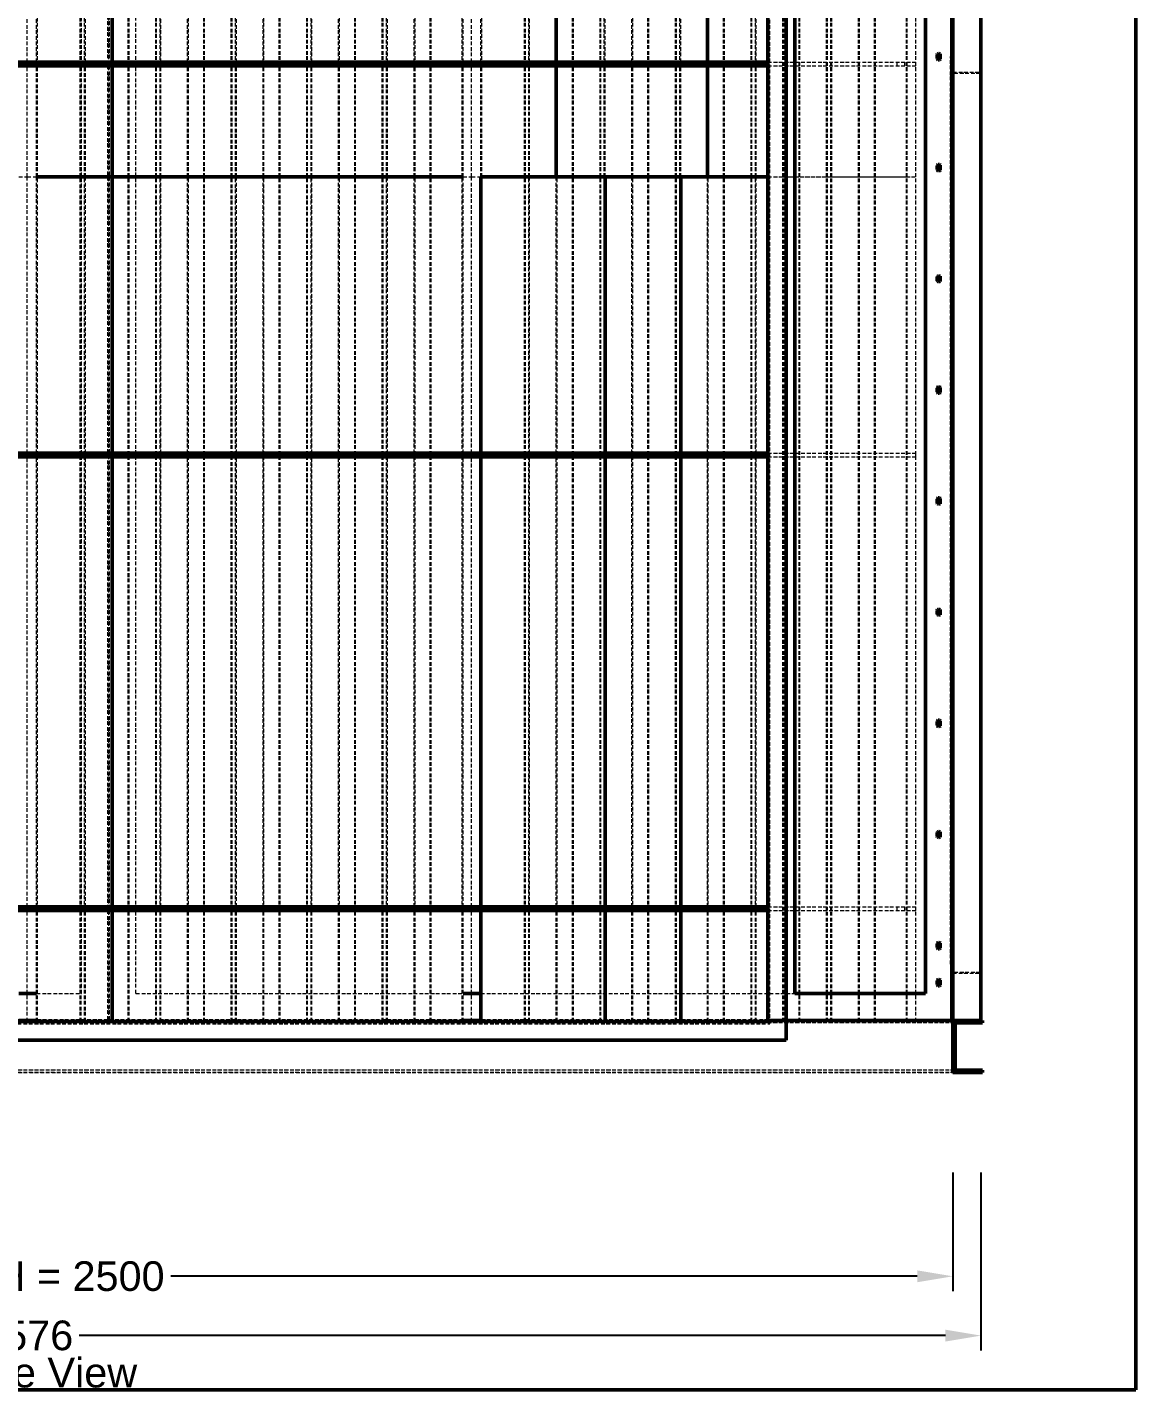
# Model space of a CAD drawing. Header units: millimetres. Extents: x 924 to 14628, y 360 to 10527.
# Drawn here: x 2455 to 3952, y 7021 to 8860 of the extents above; entities that cross this region are included whole.
import ezdxf

# ---------------------------------------------------------------- set-up
doc = ezdxf.new("R2010")
doc.units = ezdxf.units.MM
doc.linetypes.add('Hidden', pattern=[15, 5, -3, 5, -2])
for name, color, linetype, lineweight in [('Default', 7, 'Continuous', 50), ('Edges', 7, 'Hidden', 15), ('HiddenEdges', 2, 'Hidden', 15), ('HiddenSilhouettes', 2, 'Hidden', 15), ('HiddenWires', 7, 'Hidden', 15), ('Silhouettes', 7, 'Continuous', 50), ('Wires', 7, 'Hidden', 15)]:
    doc.layers.add(name, color=color, linetype=linetype, lineweight=lineweight)
doc.layers.add('Dimension', color=7, linetype='Continuous', lineweight=50, true_color=0x6495ed)
doc.styles.add('Default', font='arial.ttf')
doc.dimstyles.get("Standard").update_dxf_attribs({"dimtxt": 0.18, "dimasz": 0.18, "dimexe": 0.18, "dimexo": 0.0625, "dimgap": 0.09, "dimtad": 0, "dimtih": 1, "dimtoh": 1, "dimdec": 4, "dimzin": 0, "dimdsep": 46, "dimtxsty": 'Standard', "dimcen": 0.09, "dimadec": 0, "dimazin": 0, "dimtfac": 1, "dimtdec": 4, "dimtofl": 0, "dimtmove": 0, "dimatfit": 3, "dimfxl": 1, "dimtolj": 1, "dimtzin": 0, "dimarcsym": 0})

# ---------------------------------------------------------------- blocks, each defined once
blk = doc.blocks.new('Left')
at = {"layer": 'Edges'}
for points in [[(12.5, 38.9, 0), (12.5, 645.9, 0)], [(78.5, 38.9, 0), (78.5, 645.9, 0)], [(180.5, 38.9, 0), (180.5, 645.9, 0)], [(216.5, 38.9, 0), (216.5, 645.9, 0)], [(282.5, 38.9, 0), (282.5, 645.9, 0)], [(318.5, 38.9, 0), (318.5, 645.9, 0)], [(384.5, 38.9, 0), (384.5, 645.9, 0)], [(420.5, 38.9, 0), (420.5, 645.9, 0)], [(486.5, 38.9, 0), (486.5, 645.9, 0)], [(522.5, 38.9, 0), (522.5, 645.9, 0)], [(588.5, 38.9, 0), (588.5, 645.9, 0)], [(612.5, 38.9, 0), (612.5, 645.9, 0)], [(678.5, 38.9, 0), (678.5, 645.9, 0)], [(780.5, 38.9, 0), (780.5, 645.9, 0)], [(816.5, 38.9, 0), (816.5, 645.9, 0)], [(882.5, 38.9, 0), (882.5, 645.9, 0)], [(984.5, 38.9, 0), (984.5, 645.9, 0)], [(12.5, -116.1, 0), (12.5, 33.9, 0)], [(78.5, -116.1, 0), (78.5, 33.9, 0)], [(180.5, -116.1, 0), (180.5, 33.9, 0)], [(216.5, -116.1, 0), (216.5, 33.9, 0)], [(282.5, -116.1, 0), (282.5, 33.9, 0)], [(318.5, -116.1, 0), (318.5, 33.9, 0)], [(384.5, -116.1, 0), (384.5, 33.9, 0)], [(420.5, -116.1, 0), (420.5, 33.9, 0)], [(486.5, -116.1, 0), (486.5, 33.9, 0)], [(522.5, -116.1, 0), (522.5, 33.9, 0)], [(588.5, -116.1, 0), (588.5, 33.9, 0)], [(612.5, -116.1, 0), (612.5, 33.9, 0)], [(678.5, -116.1, 0), (678.5, 33.9, 0)], [(780.5, -116.1, 0), (780.5, 33.9, 0)], [(816.5, -116.1, 0), (816.5, 33.9, 0)], [(882.5, -116.1, 0), (882.5, 33.9, 0)], [(984.5, -116.1, 0), (984.5, 33.9, 0)], [(12.5, -489.1, 0), (12.5, -116.1, 0)], [(78.5, -489.1, 0), (78.5, -116.1, 0)], [(180.5, -489.1, 0), (180.5, -116.1, 0)], [(216.5, -489.1, 0), (216.5, -116.1, 0)], [(282.5, -489.1, 0), (282.5, -116.1, 0)], [(318.5, -489.1, 0), (318.5, -116.1, 0)], [(384.5, -489.1, 0), (384.5, -116.1, 0)], [(420.5, -489.1, 0), (420.5, -116.1, 0)], [(486.5, -489.1, 0), (486.5, -116.1, 0)], [(522.5, -489.1, 0), (522.5, -116.1, 0)], [(588.5, -489.1, 0), (588.5, -116.1, 0)], [(678.5, -489.1, 0), (678.5, -116.1, 0)], [(714.5, -489.1, 0), (714.5, -116.1, 0)], [(816.5, -489.1, 0), (816.5, -116.1, 0)], [(918.5, -489.1, 0), (918.5, -116.1, 0)], [(984.5, -489.1, 0), (984.5, -116.1, 0)], [(12.5, -1101.1, 0), (12.5, -494.1, 0)], [(78.5, -1101.1, 0), (78.5, -494.1, 0)], [(180.5, -1101.1, 0), (180.5, -494.1, 0)], [(216.5, -1101.1, 0), (216.5, -494.1, 0)], [(282.5, -1101.1, 0), (282.5, -494.1, 0)], [(318.5, -1101.1, 0), (318.5, -494.1, 0)], [(384.5, -1101.1, 0), (384.5, -494.1, 0)], [(420.5, -1101.1, 0), (420.5, -494.1, 0)], [(486.5, -1101.1, 0), (486.5, -494.1, 0)], [(522.5, -1101.1, 0), (522.5, -494.1, 0)], [(588.5, -1101.1, 0), (588.5, -494.1, 0)], [(678.5, -1101.1, 0), (678.5, -494.1, 0)], [(714.5, -1101.1, 0), (714.5, -494.1, 0)], [(816.5, -1101.1, 0), (816.5, -494.1, 0)], [(918.5, -1101.1, 0), (918.5, -494.1, 0)], [(984.5, -1101.1, 0), (984.5, -494.1, 0)], [(12.5, -1256.1, 0), (12.5, -1106.1, 0)], [(78.5, -1256.1, 0), (78.5, -1106.1, 0)], [(180.5, -1256.1, 0), (180.5, -1106.1, 0)], [(216.5, -1256.1, 0), (216.5, -1106.1, 0)], [(282.5, -1256.1, 0), (282.5, -1106.1, 0)], [(318.5, -1256.1, 0), (318.5, -1106.1, 0)], [(384.5, -1256.1, 0), (384.5, -1106.1, 0)], [(420.5, -1256.1, 0), (420.5, -1106.1, 0)], [(486.5, -1256.1, 0), (486.5, -1106.1, 0)], [(522.5, -1256.1, 0), (522.5, -1106.1, 0)], [(588.5, -1256.1, 0), (588.5, -1106.1, 0)], [(678.5, -1256.1, 0), (678.5, -1106.1, 0)], [(714.5, -1256.1, 0), (714.5, -1106.1, 0)], [(816.5, -1256.1, 0), (816.5, -1106.1, 0)], [(918.5, -1256.1, 0), (918.5, -1106.1, 0)], [(984.5, -1256.1, 0), (984.5, -1106.1, 0)]]:
    blk.add_polyline3d(points, dxfattribs=at)
at = {"layer": 'HiddenEdges'}
for points in [[(108.8, -1253.7, 0), (108.8, 1133.9, 0)], [(111.2, -1253.7, 0), (111.2, 1133.9, 0)], [(1286.8, -1253.7, 0), (1286.8, 1133.9, 0)], [(71.5, -116.1, 0), (71.5, 1023.9, 0)], [(72.7, -116.1, 0), (72.7, 1023.9, 0)], [(136.3, -116.1, 0), (136.3, 1023.9, 0)], [(137.5, -116.1, 0), (137.5, 1023.9, 0)], [(173.5, -116.1, 0), (173.5, 1023.9, 0)], [(174.7, -116.1, 0), (174.7, 1023.9, 0)], [(179.3, -116.1, 0), (179.3, 1023.9, 0)], [(238.3, -116.1, 0), (238.3, 1023.9, 0)], [(239.5, -116.1, 0), (239.5, 1023.9, 0)], [(275.5, -116.1, 0), (275.5, 1023.9, 0)], [(276.7, -116.1, 0), (276.7, 1023.9, 0)], [(340.3, -116.1, 0), (340.3, 1023.9, 0)], [(341.5, -116.1, 0), (341.5, 1023.9, 0)], [(377.5, -116.1, 0), (377.5, 1023.9, 0)], [(378.7, -116.1, 0), (378.7, 1023.9, 0)], [(442.3, -116.1, 0), (442.3, 1023.9, 0)], [(443.5, -116.1, 0), (443.5, 1023.9, 0)], [(479.5, -116.1, 0), (479.5, 1023.9, 0)], [(480.7, -116.1, 0), (480.7, 1023.9, 0)], [(544.3, -116.1, 0), (544.3, 1023.9, 0)], [(545.5, -116.1, 0), (545.5, 1023.9, 0)], [(671.5, -116.1, 0), (671.5, 1023.9, 0)], [(672.7, -116.1, 0), (672.7, 1023.9, 0)], [(677.3, -116.1, 0), (677.3, 1023.9, 0)], [(736.3, -116.1, 0), (736.3, 1023.9, 0)], [(737.5, -116.1, 0), (737.5, 1023.9, 0)], [(774.7, -116.1, 0), (774.7, 1023.9, 0)], [(838.3, -116.1, 0), (838.3, 1023.9, 0)], [(839.5, -116.1, 0), (839.5, 1023.9, 0)], [(875.5, -116.1, 0), (875.5, 1023.9, 0)], [(940.3, -116.1, 0), (940.3, 1023.9, 0)], [(941.5, -116.1, 0), (941.5, 1023.9, 0)], [(977.5, -116.1, 0), (977.5, 1023.9, 0)], [(978.7, -116.1, 0), (978.7, 1023.9, 0)], [(1020.5, -116.1, 0), (1020.5, 1023.9, 0)], [(1042.3, -116.1, 0), (1042.3, 1023.9, 0)], [(1043.5, -116.1, 0), (1043.5, 1023.9, 0)], [(1079.5, -116.1, 0), (1079.5, 1023.9, 0)], [(1080.7, -116.1, 0), (1080.7, 1023.9, 0)], [(1086.5, -116.1, 0), (1086.5, 1023.9, 0)], [(1144.3, -116.1, 0), (1144.3, 1023.9, 0)], [(1145.5, -116.1, 0), (1145.5, 1023.9, 0)], [(1187.3, -116.1, 0), (1187.3, 1023.9, 0)], [(1188.5, -116.1, 0), (1188.5, 1023.9, 0)], [(1001.2, -1253.7, 0), (1001.2, 743.9, 0)], [(12.5, 33.9, 0), (12.5, 38.9, 0)], [(78.5, 33.9, 0), (78.5, 38.9, 0)], [(180.5, 33.9, 0), (180.5, 38.9, 0)], [(216.5, 33.9, 0), (216.5, 38.9, 0)], [(282.5, 33.9, 0), (282.5, 38.9, 0)], [(318.5, 33.9, 0), (318.5, 38.9, 0)], [(384.5, 33.9, 0), (384.5, 38.9, 0)], [(420.5, 33.9, 0), (420.5, 38.9, 0)], [(486.5, 33.9, 0), (486.5, 38.9, 0)], [(522.5, 33.9, 0), (522.5, 38.9, 0)], [(588.5, 33.9, 0), (588.5, 38.9, 0)], [(612.5, 33.9, 0), (612.5, 38.9, 0)], [(678.5, 33.9, 0), (678.5, 38.9, 0)], [(780.5, 33.9, 0), (780.5, 38.9, 0)], [(816.5, 33.9, 0), (816.5, 38.9, 0)], [(882.5, 33.9, 0), (882.5, 38.9, 0)], [(984.5, 33.9, 0), (984.5, 38.9, 0)], [(1250, 23.9, 0), (1248.8, 23.9, 0)], [(71.5, -1256.1, 0), (71.5, -116.1, 0)], [(137.5, -1256.1, 0), (137.5, -116.1, 0)], [(173.5, -1256.1, 0), (173.5, -116.1, 0)], [(174.7, -1256.1, 0), (174.7, -116.1, 0)], [(179.3, -1256.1, 0), (179.3, -116.1, 0)], [(238.3, -1256.1, 0), (238.3, -116.1, 0)], [(239.5, -1256.1, 0), (239.5, -116.1, 0)], [(275.5, -1256.1, 0), (275.5, -116.1, 0)], [(276.7, -1256.1, 0), (276.7, -116.1, 0)], [(281.3, -1256.1, 0), (281.3, -116.1, 0)], [(319.7, -1256.1, 0), (319.7, -116.1, 0)], [(341.5, -1256.1, 0), (341.5, -116.1, 0)], [(377.5, -1256.1, 0), (377.5, -116.1, 0)], [(442.3, -1256.1, 0), (442.3, -116.1, 0)], [(443.5, -1256.1, 0), (443.5, -116.1, 0)], [(479.5, -1256.1, 0), (479.5, -116.1, 0)], [(480.7, -1256.1, 0), (480.7, -116.1, 0)], [(545.5, -1256.1, 0), (545.5, -116.1, 0)], [(671.5, -1256.1, 0), (671.5, -116.1, 0)], [(736.3, -1256.1, 0), (736.3, -116.1, 0)], [(773.5, -1256.1, 0), (773.5, -116.1, 0)], [(774.7, -1256.1, 0), (774.7, -116.1, 0)], [(839.5, -1256.1, 0), (839.5, -116.1, 0)], [(876.7, -1256.1, 0), (876.7, -116.1, 0)], [(941.5, -1256.1, 0), (941.5, -116.1, 0)], [(977.5, -1256.1, 0), (977.5, -116.1, 0)], [(1020.5, -1256.1, 0), (1020.5, -116.1, 0)], [(1042.3, -1256.1, 0), (1042.3, -116.1, 0)], [(1043.5, -1256.1, 0), (1043.5, -116.1, 0)], [(1079.5, -1256.1, 0), (1079.5, -116.1, 0)], [(1080.7, -1256.1, 0), (1080.7, -116.1, 0)], [(1122.5, -1256.1, 0), (1122.5, -116.1, 0)], [(1144.3, -1256.1, 0), (1144.3, -116.1, 0)], [(1145.5, -1256.1, 0), (1145.5, -116.1, 0)], [(1187.3, -1256.1, 0), (1187.3, -116.1, 0)], [(1188.5, -1256.1, 0), (1188.5, -116.1, 0)], [(12.5, -494.1, 0), (12.5, -489.1, 0)], [(78.5, -494.1, 0), (78.5, -489.1, 0)], [(180.5, -494.1, 0), (180.5, -489.1, 0)], [(216.5, -494.1, 0), (216.5, -489.1, 0)], [(282.5, -494.1, 0), (282.5, -489.1, 0)], [(318.5, -494.1, 0), (318.5, -489.1, 0)], [(384.5, -494.1, 0), (384.5, -489.1, 0)], [(420.5, -494.1, 0), (420.5, -489.1, 0)], [(486.5, -494.1, 0), (486.5, -489.1, 0)], [(522.5, -494.1, 0), (522.5, -489.1, 0)], [(588.5, -494.1, 0), (588.5, -489.1, 0)], [(678.5, -494.1, 0), (678.5, -489.1, 0)], [(714.5, -494.1, 0), (714.5, -489.1, 0)], [(816.5, -494.1, 0), (816.5, -489.1, 0)], [(918.5, -494.1, 0), (918.5, -489.1, 0)], [(984.5, -494.1, 0), (984.5, -489.1, 0)], [(12.5, -1106.1, 0), (12.5, -1101.1, 0)], [(78.5, -1106.1, 0), (78.5, -1101.1, 0)], [(180.5, -1106.1, 0), (180.5, -1101.1, 0)], [(216.5, -1106.1, 0), (216.5, -1101.1, 0)], [(282.5, -1106.1, 0), (282.5, -1101.1, 0)], [(318.5, -1106.1, 0), (318.5, -1101.1, 0)], [(384.5, -1106.1, 0), (384.5, -1101.1, 0)], [(420.5, -1106.1, 0), (420.5, -1101.1, 0)], [(486.5, -1106.1, 0), (486.5, -1101.1, 0)], [(522.5, -1106.1, 0), (522.5, -1101.1, 0)], [(588.5, -1106.1, 0), (588.5, -1101.1, 0)], [(678.5, -1106.1, 0), (678.5, -1101.1, 0)], [(714.5, -1106.1, 0), (714.5, -1101.1, 0)], [(816.5, -1106.1, 0), (816.5, -1101.1, 0)], [(918.5, -1106.1, 0), (918.5, -1101.1, 0)], [(984.5, -1106.1, 0), (984.5, -1101.1, 0)], [(1250, -1156.1, 0), (1248.8, -1156.1, 0)], [(1288, -1239.9, 0), (1286.8, -1239.9, 0)], [(1290, -1254.9, 0), (-1290, -1254.9, 0)], [(1290, -1257.9, 0), (-1290, -1257.9, 0)], [(1253, -1257.9, 0), (-1253, -1257.9, 0)], [(108.8, -1253.7, 0), (-1028.8, -1253.7, 0)], [(1248.8, -1253.7, 0), (111.2, -1253.7, 0)], [(1248.8, -1253.7, 0), (1001.2, -1253.7, 0)], [(1286.8, -1253.7, 0), (1250, -1253.7, 0)], [(1290, -1321.9, 0), (-1290, -1321.9, 0)], [(1253, -1321.9, 0), (-1253, -1321.9, 0)], [(1290, -1324.9, 0), (-1290, -1324.9, 0)]]:
    blk.add_polyline3d(points, dxfattribs=at)
at = {"layer": 'HiddenSilhouettes'}
for points in [[(110, -1254.9, 0), (110, 1135.1, 0)], [(73.2, -1218.1, 0), (73.2, 1098.3, 0)], [(146.8, -1218.1, 0), (146.8, 1098.3, 0)], [(13.7, -116.1, 0), (13.7, 1023.9, 0)], [(77.3, -116.1, 0), (77.3, 1023.9, 0)], [(115.7, -116.1, 0), (115.7, 1023.9, 0)], [(217.7, -116.1, 0), (217.7, 1023.9, 0)], [(281.3, -116.1, 0), (281.3, 1023.9, 0)], [(319.7, -116.1, 0), (319.7, 1023.9, 0)], [(383.3, -116.1, 0), (383.3, 1023.9, 0)], [(421.7, -116.1, 0), (421.7, 1023.9, 0)], [(485.3, -116.1, 0), (485.3, 1023.9, 0)], [(523.7, -116.1, 0), (523.7, 1023.9, 0)], [(587.3, -116.1, 0), (587.3, 1023.9, 0)], [(613.7, -116.1, 0), (613.7, 1023.9, 0)], [(715.7, -116.1, 0), (715.7, 1023.9, 0)], [(773.5, -116.1, 0), (773.5, 1023.9, 0)], [(779.3, -116.1, 0), (779.3, 1023.9, 0)], [(817.7, -116.1, 0), (817.7, 1023.9, 0)], [(876.7, -116.1, 0), (876.7, 1023.9, 0)], [(881.3, -116.1, 0), (881.3, 1023.9, 0)], [(919.7, -116.1, 0), (919.7, 1023.9, 0)], [(983.3, -116.1, 0), (983.3, 1023.9, 0)], [(1021.7, -116.1, 0), (1021.7, 1023.9, 0)], [(1085.3, -116.1, 0), (1085.3, 1023.9, 0)], [(1122.5, -116.1, 0), (1122.5, 1023.9, 0)], [(1123.7, -116.1, 0), (1123.7, 1023.9, 0)], [(1003, -1259.1, 0), (1003, 746.9, 0)], [(15, 33.9, 0), (15, 38.9, 0)], [(25, 33.9, 0), (25, 38.9, 0)], [(114.5, 33.9, 0), (114.5, 38.9, 0)], [(575, 33.9, 0), (575, 38.9, 0)], [(585, 33.9, 0), (585, 38.9, 0)], [(615, 33.9, 0), (615, 38.9, 0)], [(625, 33.9, 0), (625, 38.9, 0)], [(714.5, 33.9, 0), (714.5, 38.9, 0)], [(918.5, 33.9, 0), (918.5, 38.9, 0)], [(1000, 38.9, 0), (1200, 38.9, 0)], [(1175, 33.9, 0), (1175, 38.9, 0)], [(1185, 33.9, 0), (1185, 38.9, 0)], [(1200, 33.9, 0), (1200, 38.9, 0)], [(1247, 46.4, 0), (1250, 46.4, 0)], [(1247, -1178.6, 0), (1247, 46.4, 0)], [(1000, 33.9, 0), (1200, 33.9, 0)], [(1250, 25.5, 0), (1288, 25.5, 0)], [(1250, 23.9, 0), (1251.6, 23.9, 0)], [(1251.6, 23.9, 0), (1286.4, 23.9, 0)], [(1251.6, -50.5, 0), (1251.6, 23.9, 0)], [(1286.4, -50.5, 0), (1286.4, 23.9, 0)], [(1247, 1.4, 0), (1250, 1.4, 0)], [(1251.6, -54.8, 0), (1251.6, 0, 0)], [(1250, -50.5, 0), (1251.6, -50.5, 0)], [(1250, -52.1, 0), (1251.6, -52.1, 0)], [(1251.6, -1154.5, 0), (1251.6, -52.1, 0)], [(1286.4, -50.5, 0), (1288, -50.5, 0)], [(13.7, -1256.1, 0), (13.7, -116.1, 0)], [(71.5, -116.1, 0), (137.5, -116.1, 0)], [(72.7, -1256.1, 0), (72.7, -116.1, 0)], [(72.7, -116.1, 0), (78.5, -116.1, 0)], [(77.3, -1256.1, 0), (77.3, -116.1, 0)], [(114.5, -116.1, 0), (136.3, -116.1, 0)], [(115.7, -1256.1, 0), (115.7, -116.1, 0)], [(136.3, -1256.1, 0), (136.3, -116.1, 0)], [(173.5, -116.1, 0), (239.5, -116.1, 0)], [(174.7, -116.1, 0), (180.5, -116.1, 0)], [(216.5, -116.1, 0), (238.3, -116.1, 0)], [(217.7, -1256.1, 0), (217.7, -116.1, 0)], [(280.7, -116.1, 0), (282.5, -116.1, 0)], [(280.7, -116.1, 0), (341.5, -116.1, 0)], [(318.5, -116.1, 0), (340.3, -116.1, 0)], [(340.3, -1256.1, 0), (340.3, -116.1, 0)], [(377.5, -116.1, 0), (443.5, -116.1, 0)], [(378.7, -1256.1, 0), (378.7, -116.1, 0)], [(378.7, -116.1, 0), (384.5, -116.1, 0)], [(383.3, -1256.1, 0), (383.3, -116.1, 0)], [(420.5, -116.1, 0), (442.3, -116.1, 0)], [(421.7, -1256.1, 0), (421.7, -116.1, 0)], [(479.5, -116.1, 0), (545.5, -116.1, 0)], [(480.7, -116.1, 0), (486.5, -116.1, 0)], [(485.3, -1256.1, 0), (485.3, -116.1, 0)], [(522.5, -116.1, 0), (544.3, -116.1, 0)], [(523.7, -1256.1, 0), (523.7, -116.1, 0)], [(544.3, -1256.1, 0), (544.3, -116.1, 0)], [(587.3, -1256.1, 0), (587.3, -116.1, 0)], [(613.7, -1256.1, 0), (613.7, -116.1, 0)], [(671.5, -116.1, 0), (737.5, -116.1, 0)], [(672.7, -1256.1, 0), (672.7, -116.1, 0)], [(672.7, -116.1, 0), (678.5, -116.1, 0)], [(677.3, -1256.1, 0), (677.3, -116.1, 0)], [(714.5, -116.1, 0), (736.3, -116.1, 0)], [(715.7, -1256.1, 0), (715.7, -116.1, 0)], [(737.5, -1256.1, 0), (737.5, -116.1, 0)], [(773.5, -116.1, 0), (839.5, -116.1, 0)], [(774.7, -116.1, 0), (780.5, -116.1, 0)], [(779.3, -1256.1, 0), (779.3, -116.1, 0)], [(816.5, -116.1, 0), (838.3, -116.1, 0)], [(817.7, -1256.1, 0), (817.7, -116.1, 0)], [(838.3, -1256.1, 0), (838.3, -116.1, 0)], [(875.5, -1256.1, 0), (875.5, -116.1, 0)], [(875.5, -116.1, 0), (935.6, -116.1, 0)], [(876.7, -116.1, 0), (882.5, -116.1, 0)], [(881.3, -1256.1, 0), (881.3, -116.1, 0)], [(918.5, -116.1, 0), (935.6, -116.1, 0)], [(919.7, -1256.1, 0), (919.7, -116.1, 0)], [(940.3, -1256.1, 0), (940.3, -116.1, 0)], [(978.7, -1256.1, 0), (978.7, -116.1, 0)], [(982.4, -116.1, 0), (984.5, -116.1, 0)], [(983.3, -1256.1, 0), (983.3, -116.1, 0)], [(1000, -116.1, 0), (1029.2, -116.1, 0)], [(1020.5, -116.1, 0), (1086.5, -116.1, 0)], [(1021.7, -1256.1, 0), (1021.7, -116.1, 0)], [(1079.5, -116.1, 0), (1122.8, -116.1, 0)], [(1080.7, -116.1, 0), (1122.8, -116.1, 0)], [(1085.3, -1256.1, 0), (1085.3, -116.1, 0)], [(1086.5, -1256.1, 0), (1086.5, -116.1, 0)], [(1122.5, -116.1, 0), (1188.5, -116.1, 0)], [(1123.7, -1256.1, 0), (1123.7, -116.1, 0)], [(114.5, -494.1, 0), (114.5, -489.1, 0)], [(612.5, -494.1, 0), (612.5, -489.1, 0)], [(780.5, -494.1, 0), (780.5, -489.1, 0)], [(882.5, -494.1, 0), (882.5, -489.1, 0)], [(1000, -489.1, 0), (1200, -489.1, 0)], [(1000, -494.1, 0), (1200, -494.1, 0)], [(1200, -494.1, 0), (1200, -489.1, 0)], [(15, -1106.1, 0), (15, -1101.1, 0)], [(25, -1106.1, 0), (25, -1101.1, 0)], [(114.5, -1106.1, 0), (114.5, -1101.1, 0)], [(575, -1106.1, 0), (575, -1101.1, 0)], [(585, -1106.1, 0), (585, -1101.1, 0)], [(612.5, -1106.1, 0), (612.5, -1101.1, 0)], [(615, -1106.1, 0), (615, -1101.1, 0)], [(625, -1106.1, 0), (625, -1101.1, 0)], [(780.5, -1106.1, 0), (780.5, -1101.1, 0)], [(882.5, -1106.1, 0), (882.5, -1101.1, 0)], [(1000, -1101.1, 0), (1200, -1101.1, 0)], [(1175, -1106.1, 0), (1175, -1101.1, 0)], [(1185, -1106.1, 0), (1185, -1101.1, 0)], [(1200, -1106.1, 0), (1200, -1101.1, 0)], [(1000, -1106.1, 0), (1200, -1106.1, 0)], [(1247, -1133.6, 0), (1250, -1133.6, 0)], [(1250, -1154.5, 0), (1251.6, -1154.5, 0)], [(1250, -1156.1, 0), (1251.6, -1156.1, 0)], [(1251.6, -1156.1, 0), (1251.6, -1150.5, 0)], [(1251.6, -1189.3, 0), (1251.6, -1156.1, 0)], [(1286.4, -1156.1, 0), (1288, -1156.1, 0)], [(1286.4, -1189.3, 0), (1286.4, -1156.1, 0)], [(1247, -1178.6, 0), (1250, -1178.6, 0)], [(1250, -1190.9, 0), (1288, -1190.9, 0)], [(1251.6, -1189.3, 0), (1286.4, -1189.3, 0)], [(12.5, -1218.1, 0), (73.2, -1218.1, 0)], [(146.8, -1218.1, 0), (588.5, -1218.1, 0)], [(612.5, -1218.1, 0), (1122.8, -1218.1, 0)], [(-1003, -1259.1, 0), (1003, -1259.1, 0)], [(12.5, -1254.9, 0), (588.5, -1254.9, 0)], [(612.5, -1254.9, 0), (1029.2, -1254.9, 0)], [(977.5, -1256.1, 0), (1029.2, -1256.1, 0)], [(978.7, -1256.1, 0), (1029.2, -1256.1, 0)], [(1020.5, -1256.1, 0), (1086.5, -1256.1, 0)], [(1079.5, -1256.1, 0), (1122.8, -1256.1, 0)], [(1080.7, -1256.1, 0), (1122.8, -1256.1, 0)], [(1122.5, -1256.1, 0), (1188.5, -1256.1, 0)], [(-1250, -1324.9, 0), (1250, -1324.9, 0)]]:
    blk.add_polyline3d(points, dxfattribs=at)
at = {"layer": 'HiddenWires'}
for points in [[(1200, -116.1, 0), (1200, 1023.9, 0)], [(0, 33.9, 0), (0, 38.9, 0)], [(600, 33.9, 0), (600, 38.9, 0)], [(12.5, -116.1, 0), (588.5, -116.1, 0)], [(612.5, -116.1, 0), (935.6, -116.1, 0)], [(1029.2, -116.1, 0), (1200, -116.1, 0)], [(1200, -1256.1, 0), (1200, -116.1, 0)], [(0, -494.1, 0), (0, -489.1, 0)], [(600, -494.1, 0), (600, -489.1, 0)], [(0, -1106.1, 0), (0, -1101.1, 0)], [(600, -1106.1, 0), (600, -1101.1, 0)], [(935.6, -1256.1, 0), (1200, -1256.1, 0)]]:
    blk.add_polyline3d(points, dxfattribs=at)
at = {"layer": 'Silhouettes'}
for points in [[(1229, 43.9), (1229, 48.9)], [(1229, 43.9), (1229.3, 42.9)], [(1229.3, 49.9), (1230, 50.6)], [(1230, 50.6), (1231, 50.9)], [(1232, 42.2), (1232.7, 42.9)], [(1232.7, 49.9), (1233, 48.9)], [(1233, 43.9), (1233, 48.9)], [(1229, -106.1), (1229, -101.1)], [(1229, -106.1), (1229.3, -107.1)], [(1229.3, -100.1), (1230, -99.4)], [(1230, -107.8), (1231, -108.1)], [(1231, -108.1), (1232, -107.8)], [(1232, -107.8), (1232.7, -107.1)], [(1232.7, -100.1), (1233, -101.1)], [(1233, -106.1), (1233, -101.1)], [(1229, -251.1), (1229.3, -250.1)], [(1229, -256.1), (1229, -251.1)], [(1229, -256.1), (1229.3, -257.1)], [(1230, -249.4), (1231, -249.1)], [(1232, -249.4), (1232.7, -250.1)], [(1232, -257.8), (1232.7, -257.1)], [(1232.7, -250.1), (1233, -251.1)], [(1233, -256.1), (1233, -251.1)], [(1230, -257.8), (1231, -258.1)], [(1231, -258.1), (1232, -257.8)], [(1229, -406.1), (1229, -401.1)], [(1229.3, -400.1), (1230, -399.4)], [(1230, -399.4), (1231, -399.1)], [(1232.7, -400.1), (1233, -401.1)], [(1233, -406.1), (1233, -401.1)], [(1229, -406.1), (1229.3, -407.1)], [(1230, -407.8), (1231, -408.1)], [(1231, -408.1), (1232, -407.8)], [(1232, -407.8), (1232.7, -407.1)], [(1229, -556.1), (1229, -551.1)], [(1232, -549.4), (1232.7, -550.1)], [(1232.7, -550.1), (1233, -551.1)], [(1233, -556.1), (1233, -551.1)], [(1229, -556.1), (1229.3, -557.1)], [(1229.3, -557.1), (1230, -557.8)], [(1230, -557.8), (1231, -558.1)], [(1231, -558.1), (1232, -557.8)], [(1229, -706.1), (1229, -701.1)], [(1229, -706.1), (1229.3, -707.1)], [(1229.3, -700.1), (1230, -699.4)], [(1230, -699.4), (1231, -699.1)], [(1231, -708.1), (1232, -707.8)], [(1232, -707.8), (1232.7, -707.1)], [(1232.7, -700.1), (1233, -701.1)], [(1233, -706.1), (1233, -701.1)], [(1229, -856.1), (1229, -851.1)], [(1229, -856.1), (1229.3, -857.1)], [(1229.3, -850.1), (1230, -849.4)], [(1230, -857.8), (1231, -858.1)], [(1231, -858.1), (1232, -857.8)], [(1232, -857.8), (1232.7, -857.1)], [(1232.7, -850.1), (1233, -851.1)], [(1233, -856.1), (1233, -851.1)], [(1229, -1006.1), (1229, -1001.1)], [(1229, -1006.1), (1229.3, -1007.1)], [(1229.3, -1000.1), (1230, -999.4)], [(1230, -999.4), (1231, -999.1)], [(1231, -1008.1), (1232, -1007.8)], [(1232, -1007.8), (1232.7, -1007.1)], [(1232.7, -1000.1), (1233, -1001.1)], [(1233, -1006.1), (1233, -1001.1)], [(1229, -1156.1), (1229, -1151.1)], [(1229, -1156.1), (1229.3, -1157.1)], [(1229.3, -1150.1), (1230, -1149.4)], [(1230, -1149.4), (1231, -1149.1)], [(1231, -1158.1), (1232, -1157.8)], [(1232, -1157.8), (1232.7, -1157.1)], [(1232.7, -1150.1), (1233, -1151.1)], [(1233, -1156.1), (1233, -1151.1)], [(1229, -1206.1), (1229, -1201.1)], [(1229, -1206.1), (1229.3, -1207.1)], [(1229.3, -1200.1), (1230, -1199.4)], [(1231, -1208.1), (1232, -1207.8)], [(1232, -1199.4), (1232.7, -1200.1)], [(1232, -1207.8), (1232.7, -1207.1)], [(1232.7, -1200.1), (1233, -1201.1)], [(1233, -1206.1), (1233, -1201.1)], [(-1000, -1256.1), (1000, -1256.1)]]:
    blk.add_lwpolyline(points, dxfattribs=at)
for points in [[(1497, -1753.1, 0), (1497, 1240.9, 0)], [(1248.8, -1256.1, 0), (1248.8, 1133.9, 0)], [(1250, -1205.3, 0), (1250, 1135.1, 0)], [(1288, -1254.9, 0), (1288, 1135.1, 0)], [(1025, -1281.1, 0), (1025, 768.9, 0)], [(1036.8, -1218.1, 0), (1036.8, 708.3, 0)], [(1213.2, -1218.1, 0), (1213.2, 708.3, 0)], [(114.5, 38.9, 0), (114.5, 645.9, 0)], [(714.5, 38.9, 0), (714.5, 645.9, 0)], [(918.5, 38.9, 0), (918.5, 645.9, 0)], [(1000, -1256.1, 0), (1000, 657.4, 0)], [(-600, 38.9, 0), (0, 38.9, 0)], [(0, 38.9, 0), (600, 38.9, 0)], [(0, 33.9, 0), (0, 38.9, 0)], [(600, 38.9, 0), (1000, 38.9, 0)], [(600, 33.9, 0), (600, 38.9, 0)], [(1229, 48.9, 0), (1229.3, 49.9, 0)], [(1229.3, 42.9, 0), (1230, 42.2, 0)], [(1230, 42.2, 0), (1231, 41.9, 0)], [(1231, 50.9, 0), (1232, 50.6, 0)], [(1231, 41.9, 0), (1232, 42.2, 0)], [(1232, 50.6, 0), (1232.7, 49.9, 0)], [(1232.7, 42.9, 0), (1233, 43.9, 0)], [(-600, 33.9, 0), (0, 33.9, 0)], [(0, 33.9, 0), (600, 33.9, 0)], [(114.5, -116.1, 0), (114.5, 33.9, 0)], [(600, 33.9, 0), (1000, 33.9, 0)], [(714.5, -116.1, 0), (714.5, 33.9, 0)], [(918.5, -116.1, 0), (918.5, 33.9, 0)], [(1229, -101.1, 0), (1229.3, -100.1, 0)], [(1229.3, -107.1, 0), (1230, -107.8, 0)], [(1230, -99.4, 0), (1231, -99.1, 0)], [(1231, -99.1, 0), (1232, -99.4, 0)], [(1232, -99.4, 0), (1232.7, -100.1, 0)], [(1232.7, -107.1, 0), (1233, -106.1, 0)], [(12.5, -116.1, 0), (78.5, -116.1, 0)], [(78.5, -116.1, 0), (114.5, -116.1, 0)], [(114.5, -489.1, 0), (114.5, -116.1, 0)], [(114.5, -116.1, 0), (180.5, -116.1, 0)], [(180.5, -116.1, 0), (216.5, -116.1, 0)], [(216.5, -116.1, 0), (282.5, -116.1, 0)], [(282.5, -116.1, 0), (318.5, -116.1, 0)], [(318.5, -116.1, 0), (384.5, -116.1, 0)], [(384.5, -116.1, 0), (420.5, -116.1, 0)], [(420.5, -116.1, 0), (486.5, -116.1, 0)], [(486.5, -116.1, 0), (522.5, -116.1, 0)], [(522.5, -116.1, 0), (588.5, -116.1, 0)], [(612.5, -489.1, 0), (612.5, -116.1, 0)], [(612.5, -116.1, 0), (678.5, -116.1, 0)], [(678.5, -116.1, 0), (714.5, -116.1, 0)], [(714.5, -116.1, 0), (780.5, -116.1, 0)], [(780.5, -489.1, 0), (780.5, -116.1, 0)], [(780.5, -116.1, 0), (816.5, -116.1, 0)], [(816.5, -116.1, 0), (882.5, -116.1, 0)], [(882.5, -489.1, 0), (882.5, -116.1, 0)], [(882.5, -116.1, 0), (918.5, -116.1, 0)], [(918.5, -116.1, 0), (984.5, -116.1, 0)], [(984.5, -116.1, 0), (1000, -116.1, 0)], [(1229.3, -250.1, 0), (1230, -249.4, 0)], [(1229.3, -257.1, 0), (1230, -257.8, 0)], [(1231, -249.1, 0), (1232, -249.4, 0)], [(1232.7, -257.1, 0), (1233, -256.1, 0)], [(1229, -401.1, 0), (1229.3, -400.1, 0)], [(1231, -399.1, 0), (1232, -399.4, 0)], [(1232, -399.4, 0), (1232.7, -400.1, 0)], [(1229.3, -407.1, 0), (1230, -407.8, 0)], [(1232.7, -407.1, 0), (1233, -406.1, 0)], [(-600, -489.1, 0), (0, -489.1, 0)], [(-600, -494.1, 0), (0, -494.1, 0)], [(0, -489.1, 0), (600, -489.1, 0)], [(0, -494.1, 0), (0, -489.1, 0)], [(0, -494.1, 0), (600, -494.1, 0)], [(114.5, -1101.1, 0), (114.5, -494.1, 0)], [(600, -489.1, 0), (1000, -489.1, 0)], [(600, -494.1, 0), (600, -489.1, 0)], [(600, -494.1, 0), (1000, -494.1, 0)], [(612.5, -1101.1, 0), (612.5, -494.1, 0)], [(780.5, -1101.1, 0), (780.5, -494.1, 0)], [(882.5, -1101.1, 0), (882.5, -494.1, 0)], [(1229, -551.1, 0), (1229.3, -550.1, 0)], [(1229.3, -550.1, 0), (1230, -549.4, 0)], [(1230, -549.4, 0), (1231, -549.1, 0)], [(1231, -549.1, 0), (1232, -549.4, 0)], [(1232, -557.8, 0), (1232.7, -557.1, 0)], [(1232.7, -557.1, 0), (1233, -556.1, 0)], [(1229, -701.1, 0), (1229.3, -700.1, 0)], [(1229.3, -707.1, 0), (1230, -707.8, 0)], [(1230, -707.8, 0), (1231, -708.1, 0)], [(1231, -699.1, 0), (1232, -699.4, 0)], [(1232, -699.4, 0), (1232.7, -700.1, 0)], [(1232.7, -707.1, 0), (1233, -706.1, 0)], [(1229, -851.1, 0), (1229.3, -850.1, 0)], [(1229.3, -857.1, 0), (1230, -857.8, 0)], [(1230, -849.4, 0), (1231, -849.1, 0)], [(1231, -849.1, 0), (1232, -849.4, 0)], [(1232, -849.4, 0), (1232.7, -850.1, 0)], [(1232.7, -857.1, 0), (1233, -856.1, 0)], [(1229, -1001.1, 0), (1229.3, -1000.1, 0)], [(1229.3, -1007.1, 0), (1230, -1007.8, 0)], [(1230, -1007.8, 0), (1231, -1008.1, 0)], [(1231, -999.1, 0), (1232, -999.4, 0)], [(1232, -999.4, 0), (1232.7, -1000.1, 0)], [(1232.7, -1007.1, 0), (1233, -1006.1, 0)], [(-600, -1101.1, 0), (0, -1101.1, 0)], [(0, -1101.1, 0), (600, -1101.1, 0)], [(0, -1106.1, 0), (0, -1101.1, 0)], [(600, -1101.1, 0), (1000, -1101.1, 0)], [(600, -1106.1, 0), (600, -1101.1, 0)], [(-600, -1106.1, 0), (0, -1106.1, 0)], [(0, -1106.1, 0), (600, -1106.1, 0)], [(114.5, -1256.1, 0), (114.5, -1106.1, 0)], [(600, -1106.1, 0), (1000, -1106.1, 0)], [(612.5, -1256.1, 0), (612.5, -1106.1, 0)], [(780.5, -1256.1, 0), (780.5, -1106.1, 0)], [(882.5, -1256.1, 0), (882.5, -1106.1, 0)], [(1229, -1151.1, 0), (1229.3, -1150.1, 0)], [(1229.3, -1157.1, 0), (1230, -1157.8, 0)], [(1230, -1157.8, 0), (1231, -1158.1, 0)], [(1231, -1149.1, 0), (1232, -1149.4, 0)], [(1232, -1149.4, 0), (1232.7, -1150.1, 0)], [(1232.7, -1157.1, 0), (1233, -1156.1, 0)], [(1229, -1201.1, 0), (1229.3, -1200.1, 0)], [(1229.3, -1207.1, 0), (1230, -1207.8, 0)], [(1230, -1199.4, 0), (1231, -1199.1, 0)], [(1230, -1207.8, 0), (1231, -1208.1, 0)], [(1231, -1199.1, 0), (1232, -1199.4, 0)], [(1232.7, -1207.1, 0), (1233, -1206.1, 0)], [(1250, -1256.1, 0), (1250, -1205.3, 0)], [(-11.5, -1218.1, 0), (12.5, -1218.1, 0)], [(588.5, -1218.1, 0), (612.5, -1218.1, 0)], [(1036.8, -1218.1, 0), (1213.2, -1218.1, 0)], [(-11.5, -1254.9, 0), (12.5, -1254.9, 0)], [(588.5, -1254.9, 0), (612.5, -1254.9, 0)], [(1000, -1254.9, 0), (1250, -1254.9, 0)], [(1248.8, -1256.1, 0), (1250, -1256.1, 0)], [(1250, -1254.9, 0), (1290, -1254.9, 0)], [(1250, -1324.9, 0), (1250, -1254.9, 0)], [(1253, -1257.9, 0), (1290, -1257.9, 0)], [(1253, -1321.9, 0), (1253, -1257.9, 0)], [(1290, -1257.9, 0), (1290, -1254.9, 0)], [(-1025, -1281.1, 0), (1025, -1281.1, 0)], [(1253, -1321.9, 0), (1290, -1321.9, 0)], [(1290, -1324.9, 0), (1290, -1321.9, 0)], [(1250, -1324.9, 0), (1290, -1324.9, 0)], [(-1497, -1753.1, 0), (1497, -1753.1, 0)]]:
    blk.add_polyline3d(points, dxfattribs=at)
for points in [[(15, 38.9, 0)], [(25, 38.9, 0)], [(575, 38.9, 0)], [(585, 38.9, 0)], [(615, 38.9, 0)], [(625, 38.9, 0)], [(15, -1101.1, 0)], [(25, -1101.1, 0)], [(575, -1101.1, 0)], [(585, -1101.1, 0)], [(615, -1101.1, 0)], [(625, -1101.1, 0)]]:
    blk.add_polyline3d(points, close=True, dxfattribs=at)
at = {"layer": 'Wires'}
for points in [[(0, 38.9, 0), (0, 645.9, 0)], [(600, 38.9, 0), (600, 645.9, 0)], [(0, -116.1, 0), (0, 33.9, 0)], [(600, -116.1, 0), (600, 33.9, 0)], [(-11.5, -116.1, 0), (0, -116.1, 0)], [(0, -116.1, 0), (12.5, -116.1, 0)], [(0, -489.1, 0), (0, -116.1, 0)], [(588.5, -116.1, 0), (600, -116.1, 0)], [(600, -489.1, 0), (600, -116.1, 0)], [(600, -116.1, 0), (612.5, -116.1, 0)], [(0, -1101.1, 0), (0, -494.1, 0)], [(600, -1101.1, 0), (600, -494.1, 0)], [(0, -1256.1, 0), (0, -1106.1, 0)], [(600, -1256.1, 0), (600, -1106.1, 0)]]:
    blk.add_polyline3d(points, dxfattribs=at)
blk = doc.blocks.new('*D13')
at = {"layer": 'Defpoints', "color": 0}
for p in [(1205.3, 7324), (3705.3, 7324), (3705.3, 7174)]:
    blk.add_point(p, dxfattribs=at)
at = {"layer": 'Dimension', "color": 0, "lineweight": -2}
for p, q in [((1205.3, 7314), (1205.3, 7154)), ((3705.3, 7314), (3705.3, 7154)), ((1253.3, 7174), (2261.5, 7174)), ((3657.3, 7174), (2649.2, 7174))]:
    blk.add_line(p, q, dxfattribs=at)
at = {"layer": 'Dimension', "color": 0}
for points in [[(1253.3, 7182), (1253.3, 7166), (1205.3, 7174)], [(3657.3, 7166), (3657.3, 7182), (3705.3, 7174)]]:
    blk.add_solid(points, dxfattribs=at)
at = {"layer": 'Dimension', "color": 0, "insert": (2455.3, 7174), "char_height": 40, "attachment_point": 5, "style": 'Default'}
blk.add_mtext('\\A1;WIDTH = 2500', dxfattribs=at)
blk = doc.blocks.new('*D14')
at = {"layer": 'Defpoints', "color": 0}
for p in [(1167.3, 7324), (3743.3, 7324), (3743.3, 7094)]:
    blk.add_point(p, dxfattribs=at)
at = {"layer": 'Dimension', "color": 0, "lineweight": -2}
for p, q in [((1167.3, 7314), (1167.3, 7074)), ((3743.3, 7314), (3743.3, 7074)), ((1215.3, 7094), (2385.3, 7094)), ((3695.3, 7094), (2525.4, 7094))]:
    blk.add_line(p, q, dxfattribs=at)
at = {"layer": 'Dimension', "color": 0}
for points in [[(1215.3, 7102), (1215.3, 7086), (1167.3, 7094)], [(3695.3, 7086), (3695.3, 7102), (3743.3, 7094)]]:
    blk.add_solid(points, dxfattribs=at)
at = {"layer": 'Dimension', "color": 0, "insert": (2455.3, 7094), "char_height": 40, "attachment_point": 5, "style": 'Default'}
blk.add_mtext('\\A1;2576', dxfattribs=at)

msp = doc.modelspace()

# ---------------------------------------------------------------- block references
at = {"layer": 'Default'}
msp.add_blockref('Left', (2455.3333, 8774), dxfattribs=at)

# ---------------------------------------------------------------- texts
at = {"layer": 'Dimension', "style": 'Default'}
msp.add_text('Side View', height=40, dxfattribs=at).set_placement((2355.3333, 7024))

# ---------------------------------------------------------------- dimensions: what is measured, and where the dimension line sits
at = {"layer": 'Dimension'}
dim = msp.add_linear_dim(base=(3743.3333, 7094), p1=(1167.3333, 7324), p2=(3743.3333, 7324), dimstyle='Standard', override={"dimscale": 1, "dimtxt": 40, "dimasz": 48, "dimexe": 20, "dimexo": 10, "dimgap": 10, "dimtad": 0, "dimjust": 0, "dimtih": 0, "dimtoh": 0, "dimdec": 3, "dimlfac": 1, "dimzin": 8, "dimlunit": 2, "dimpost": '', "dimtxsty": 'Default', "dimsah": 0, "dimse1": 0, "dimse2": 0, "dimclrt": 0, "dimtol": 0, "dimlim": 0, "dimtp": 0, "dimtm": 0, "dimtfac": 1, "dimtdec": 3, "dimtix": 0, "dimtzin": 8}, dxfattribs=at)
dim.commit()
dim.dimension.update_dxf_attribs({"geometry": '*D14', "text_midpoint": (2455.3333, 7094), "dimtype": 160})
dim = msp.add_linear_dim(base=(3705.3333, 7174), p1=(1205.3333, 7324), p2=(3705.3333, 7324), text='WIDTH = <>', dimstyle='Standard', override={"dimscale": 1, "dimtxt": 40, "dimasz": 48, "dimexe": 20, "dimexo": 10, "dimgap": 10, "dimtad": 0, "dimjust": 0, "dimtih": 0, "dimtoh": 0, "dimdec": 3, "dimlfac": 1, "dimzin": 8, "dimlunit": 2, "dimpost": '', "dimtxsty": 'Default', "dimsah": 0, "dimse1": 0, "dimse2": 0, "dimclrt": 0, "dimtol": 0, "dimlim": 0, "dimtp": 0, "dimtm": 0, "dimtfac": 1, "dimtdec": 3, "dimtix": 0, "dimtzin": 8}, dxfattribs=at)
dim.commit()
dim.dimension.update_dxf_attribs({"geometry": '*D13', "text_midpoint": (2455.3333, 7174), "dimtype": 160})

doc.saveas('drawing.dxf')
